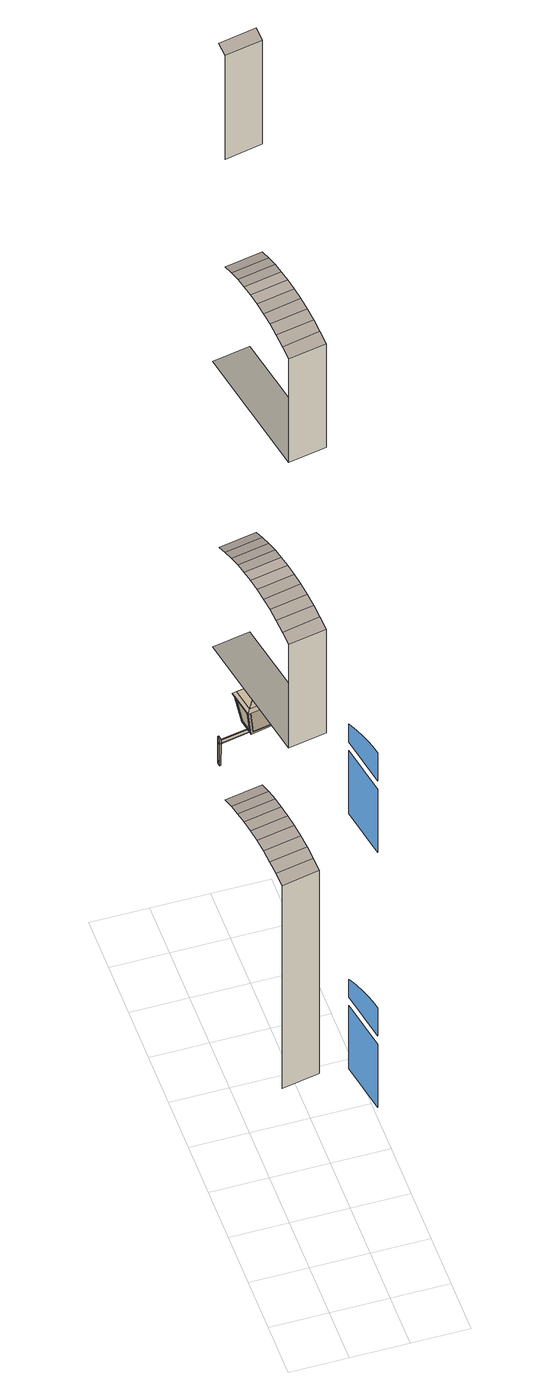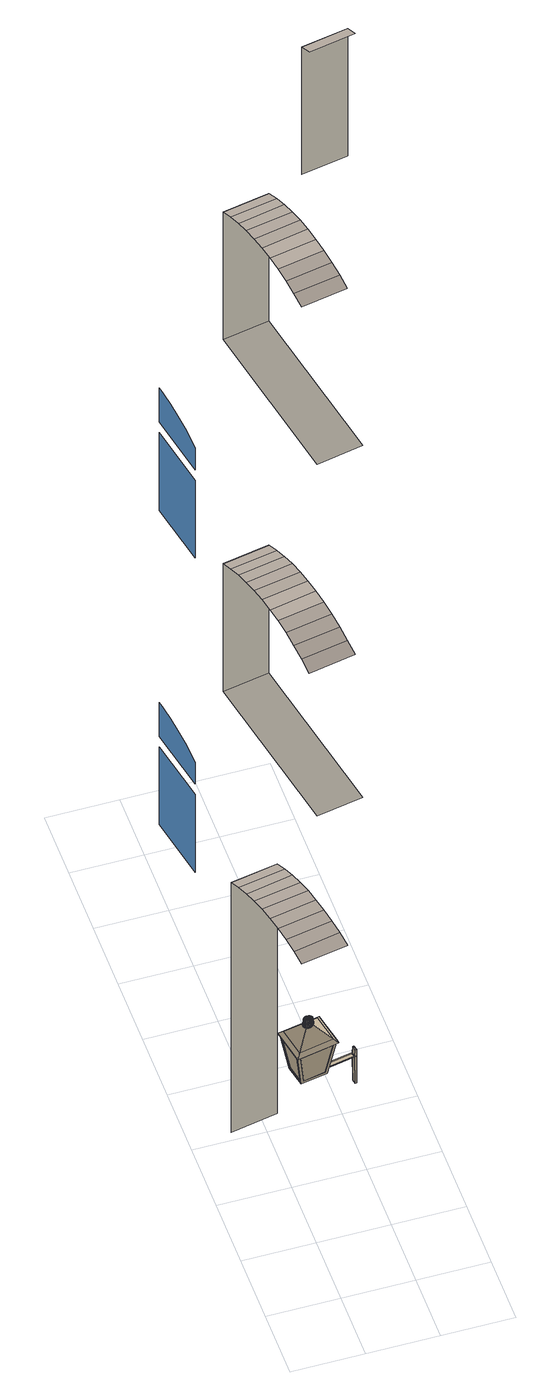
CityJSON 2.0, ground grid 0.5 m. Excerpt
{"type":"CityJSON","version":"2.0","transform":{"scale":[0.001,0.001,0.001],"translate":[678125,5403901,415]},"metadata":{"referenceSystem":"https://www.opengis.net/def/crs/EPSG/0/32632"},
"CityObjects":{
"building1":{"type":"Building","attributes":{"measuredHeight":13.19},"children":["building1-1"],"geometry":[{"type":"MultiSurface","lod":"3","boundaries":[[[0,1,2,3]],[[4,5,6,7]],[[8,9,10,11,12,13,14,15,16]],[[17,18,19,20,21,22,23,24,25]],[[26,27,28,29]],[[30,31,32,33]],[[34,26,29,35]],[[36,30,33,37]],[[38,39,40,41]],[[42,34,35,43]],[[44,36,37,45]],[[46,38,41,47]],[[48,46,47,49]],[[50,42,43,51]],[[52,44,45,53]],[[54,50,51,55]],[[56,52,53,57]],[[58,48,49,59]],[[60,58,59,61]],[[62,54,55,63]],[[64,56,57,65]],[[66,60,61,67]],[[68,62,63,69]],[[70,64,65,71]],[[27,72,73,28]],[[31,74,75,32]],[[76,68,69,77]],[[78,70,71,79]],[[80,66,67,81]],[[82,76,77,83]],[[84,78,79,85]],[[86,80,81,87]],[[88,82,83,89]],[[90,84,85,91]],[[92,86,87,93]],[[94,88,89,95]],[[96,90,91,97]],[[98,92,93,99]],[[100,101,102,103]],[[104,96,97,105]],[[106,100,103,107]]],"semantics":{"surfaces":[{"type":"Window","@cityeditor:layer":"Unclassified.LoD3","frameMaterialClass":"Plastic","paneMaterialClass":"Glass","frameMaterialUncertainty":0.3},{"type":"WallSurface"},{"type":"OuterCeilingSurface"},{"type":"WallSurface","klumMaterialClass":"Plaster","klumMaterialIndex":"I101","materialUncertainty":0.3},{"type":"OuterFloorSurface"}],"values":[0,0,0,0,1,1,2,2,3,2,2,2,2,2,2,2,2,2,2,2,2,2,2,2,4,4,2,2,2,2,2,2,2,2,2,2,2,2,1,2,2]}}]},
"building1-1":{"type":"BuildingInstallation","attributes":{"@cityeditor:layer":"Unclassified.LoD3","paneMaterialClass":"Glass","relationToConstruction":"outside"},"parents":["building1"],"geometry":[{"type":"MultiSurface","lod":"3","boundaries":[[[108,109,110]],[[111,112,113,114]],[[115,116,117,118]],[[119,120,121,122]],[[123,124,125,126]],[[121,127,128,129]],[[110,109,130,131]],[[132,133,134,135]],[[136,137,138,139]],[[140,141,142,143]],[[121,129,144]],[[145,146,147,148]],[[137,149,150,138]],[[148,147,151,152]],[[153,154,155,156]],[[157,158,127]],[[159,160,161,162]],[[163,164,165,166]],[[167,168,169,157]],[[170,126,171,172]],[[173,174,175,176]],[[177,178,179,180]],[[181,182,183,184]],[[176,175,185,186]],[[187,188,189,190]],[[158,191,192]],[[193,194,195,196]],[[197,198,174,173]],[[199,196,200,201]],[[202,203,204]],[[205,206,207,208]],[[209,210,211,212]],[[211,213,214,215]],[[216,217,218,219]],[[220,172,221,222]],[[223,224,216,225]],[[210,225,213,211]],[[112,226,227,113]],[[207,228,229,230]],[[118,117,202]],[[179,231,232,233]],[[180,179,233,234]],[[198,235,236,174]],[[228,144,237,229]],[[172,171,238,221]],[[117,239,240,202]],[[206,122,228,207]],[[127,158,192]],[[108,110,169]],[[241,199,201,242]],[[243,244,181,239]],[[245,246,247,248]],[[225,216,219,213]],[[249,250,251,252]],[[253,153,156,254]],[[255,256,149,137]],[[257,245,248,258]],[[175,259,260,185]],[[182,220,222,183]],[[234,233,261,262]],[[263,187,190,264]],[[265,209,212,266]],[[190,189,267,268]],[[269,270,271,272]],[[251,265,266,273]],[[274,275,276,277]],[[278,279,199,241]],[[126,125,274,171]],[[280,281,198,197]],[[282,283,284,285]],[[286,287,263,275]],[[133,111,114,134]],[[288,289,290,291]],[[292,293,294,295]],[[203,296,297,298]],[[299,300,301,302]],[[303,304,305,306]],[[184,183,307,308]],[[309,310,311,312]],[[313,314,315,316]],[[317,318,319]],[[320,321,322,323]],[[324,325,326,327]],[[317,328,318]],[[329,330,314,313]],[[331,215,332,333]],[[334,335,336,337]],[[338,339,340,341]],[[342,343,344,345]],[[346,347,348,349]],[[350,351,352,353]],[[354,355,177,356,357]],[[358,359,360,304]],[[361,362,363,364]],[[217,365,180,234,218]],[[366,367,368,369]],[[370,371,372,373,374]],[[375,376,377,378]],[[273,266,379,380]],[[374,373,381,382,383]],[[264,190,268,367]],[[357,356,177,180,365,217]],[[229,237,384,385]],[[230,229,385,386]],[[341,340,387,388]],[[389,390,351,350]],[[391,392,393,394]],[[308,307,395,396]],[[367,268,397,368]],[[237,334,337,384]],[[315,398,399,400]],[[208,207,230,401]],[[402,403,404,405]],[[406,407,408]],[[233,232,409,410]],[[156,155,411,412]],[[413,269,272]],[[304,360,414,305]],[[369,368,415,416]],[[417,131,418,419]],[[335,420,421,336]],[[422,423,355,354,424]],[[425,426,321,320]],[[427,428,429,430]],[[276,264,367,366]],[[383,382,381,426,425]],[[192,191,417,431]],[[394,393,432,433]],[[219,218,434,435]],[[221,238,436,437]],[[409,186,438,439]],[[131,130,440,418]],[[395,441,442,443]],[[202,240,296,203]],[[435,434,309,444]],[[240,184,308,296]],[[266,212,331,379]],[[392,273,380,393]],[[445,366,369,446]],[[447,448,449,450]],[[183,222,451,307]],[[452,291,453,454]],[[373,455,456,381]],[[242,201,402,457]],[[436,445,446,458]],[[189,208,401,267]],[[129,128,335,334]],[[277,276,366,445]],[[200,391,394,403]],[[459,458,460,461]],[[462,139,447,463]],[[401,230,386,464]],[[139,138,448,447]],[[465,466,467,468]],[[441,459,461,442]],[[162,161,469,470]],[[284,471,472,473]],[[474,475,476,477]],[[437,436,458,459]],[[186,185,478,438]],[[479,480,481,482]],[[174,236,259,175]],[[201,200,403,402]],[[185,260,483,478]],[[403,394,433,404]],[[267,401,464,484]],[[298,297,485,486]],[[487,374,383,488]],[[214,435,444,489]],[[393,380,490,432]],[[307,451,441,395]],[[192,431,420]],[[491,298,486,492]],[[144,129,334,237]],[[379,331,333,493]],[[260,491,492,483]],[[494,495,496,497]],[[498,499,500,501]],[[290,487,488,502]],[[446,369,416,503]],[[410,409,439,504]],[[505,452,454,506]],[[368,397,507,415]],[[268,267,484,397]],[[497,496,508,509]],[[510,511,512,513]],[[233,410,261]],[[152,151,498,514]],[[515,505,506,516]],[[517,474,477]],[[511,482,518,512]],[[150,519,520,521]],[[285,284,473,522]],[[458,446,503,460]],[[523,162,470,411]],[[455,517,477,456]],[[516,506,524,525]],[[506,454,526,524]],[[471,494,497,472]],[[527,528,529,530]],[[297,396,531,485]],[[480,532,533,481]],[[534,535,511,510]],[[380,379,493,490]],[[261,410,504]],[[456,477,536,537]],[[155,523,411]],[[475,413,272,476]],[[161,538,469]],[[539,540,541,542]],[[543,544,545,546]],[[547,548,549,550]],[[420,431,421]],[[457,402,405,551]],[[482,481,552,518]],[[291,290,502,453]],[[518,552,553,554]],[[262,261,504,310]],[[495,515,516,496]],[[412,411,555,556]],[[488,383,425,557]],[[470,469,558]],[[431,417,419,421]],[[454,453,559,526]],[[254,156,412,560]],[[508,525,527,561]],[[556,555,562,545]],[[563,564,565,566]],[[567,152,514]],[[568,569,570,571]],[[572,513,573,574]],[[557,425,320,575]],[[448,521,539,449]],[[520,576,572,540]],[[577,578,579,580]],[[381,456,537,426]],[[538,581,582]],[[533,543,546,583]],[[581,584,582]],[[519,585,576,520]],[[272,271,586,587]],[[588,462,463,499]],[[215,214,489,332]],[[496,516,525,508]],[[589,568,571]],[[481,533,583,552]],[[463,447,450,590]],[[514,564,563]],[[561,527,530,591]],[[514,498,501,564]],[[544,556,545]],[[500,590,592,593]],[[537,568,589]],[[594,595,596,597]],[[598,577,580]],[[476,272,587,599]],[[449,539,542,600]],[[585,534,510,576]],[[502,488,557,601]],[[548,561,591,549]],[[578,602,579]],[[499,463,590,500]],[[560,412,556,544]],[[528,603,604,529]],[[411,558,555]],[[605,606,607,608]],[[521,520,540,539]],[[509,508,561,548]],[[587,586,609,610]],[[595,611,612,596]],[[613,614,615]],[[616,600,617,618]],[[512,518,554,619]],[[620,621,622,623]],[[450,449,600,616]],[[138,150,521,448]],[[538,582,469]],[[270,567,514,271]],[[624,560,544,543]],[[535,479,482,511]],[[625,626,627,628]],[[629,630,631,632]],[[575,320,323,633]],[[590,450,616,592]],[[611,618,634,612]],[[601,557,575,626]],[[555,558,598,562]],[[532,624,543,533]],[[411,470,558]],[[271,514,563,586]],[[473,472,635,630]],[[469,582,578]],[[573,619,636,637]],[[638,639,640,641]],[[609,566,642,643]],[[644,645,646,647]],[[477,476,599,536]],[[586,563,566,609]],[[453,502,601,559]],[[599,587,610,648]],[[639,649,650,640]],[[576,510,513,572]],[[472,497,509,635]],[[540,572,574,541]],[[606,620,623,607]],[[591,530,651,652]],[[396,395,443,531]],[[501,500,593,653]],[[654,655,656,657]],[[658,659,660,661]],[[416,415,662,663]],[[664,665,666,667]],[[668,669,670]],[[671,672,673,674]],[[675,676,677,678]],[[439,438,679,680]],[[678,677,681,682]],[[443,442,683,684]],[[685,686,687,688]],[[661,660,689,690]],[[691,692,250,249]],[[693,694,695,696]],[[503,416,663,697]],[[698,699,700,146]],[[701,690,702,703]],[[704,159,162,523]],[[665,705,706,666]],[[707,708,709,710]],[[699,711,712,700]],[[713,288,291,452]],[[679,714,715,716]],[[287,143,187,263]],[[717,670,160]],[[718,719,720,721]],[[684,683,722,711]],[[256,710,723,149]],[[724,725,132,726]],[[709,726,727,728]],[[531,443,684,729]],[[729,684,711,699]],[[676,730,677]],[[438,478,714,679]],[[731,693,696,732]],[[662,733,725,724]],[[734,312,735,736]],[[737,661,690,701]],[[738,734,736,739]],[[486,485,740,705]],[[741,718,721,742]],[[478,483,664,714]],[[666,706,145]],[[740,729,699,698]],[[743,731,732,744]],[[694,675,678,695]],[[460,503,697,686]],[[745,658,661,737]],[[746,747,719,718]],[[748,749,741,750]],[[714,664,667,715]],[[751,752,226,112]],[[686,697,707,687]],[[749,746,718,741]],[[667,666,145,753]],[[683,685,688,722]],[[733,744,754,725]],[[708,724,726,709]],[[461,460,686,685]],[[663,662,724,708]],[[747,738,739,719]],[[706,698,146,145]],[[695,678,682,752]],[[415,507,733,662]],[[680,679,716,755]],[[732,696,751,756]],[[756,751,112,111]],[[722,688,255,757]],[[725,754,133,132]],[[758,680,755,759]],[[311,758,760,761]],[[483,492,665,664]],[[697,663,708,707]],[[135,134,479,535]],[[705,740,698,706]],[[672,745,737,673]],[[418,440,669]],[[762,763,370,764]],[[761,760,257,765]],[[696,695,752,751]],[[507,743,744,733]],[[485,531,729,740]],[[754,756,111,133]],[[766,668,717]],[[711,722,757,712]],[[660,750,767,689]],[[768,762,764,289]],[[719,739,768,720]],[[739,736,762,768]],[[742,721,713,769]],[[760,759,245,257]],[[372,258,455,373]],[[440,584,669]],[[418,669,668]],[[442,461,685,683]],[[755,716,770,246]],[[766,717,730]],[[673,737,701,771]],[[716,715,772,770]],[[744,732,756,754]],[[773,771,283,282]],[[759,755,246,245]],[[659,748,750,660]],[[492,486,705,665]],[[681,774,159,704]],[[690,689,775,702]],[[721,720,288,713]],[[726,132,135,727]],[[244,776,182,181]],[[765,257,258,372]],[[689,767,777,775]],[[146,700,778,147]],[[770,772,779,780]],[[157,169,191,158]],[[720,768,289,288]],[[710,709,728,723]],[[767,742,769,777]],[[778,781,462,588]],[[715,667,753,772]],[[681,704,154]],[[677,730,774,681]],[[758,759,760]],[[774,717,160,159]],[[712,757,136,781]],[[775,777,515,495]],[[674,673,771,773]],[[723,728,585,519]],[[682,153,253]],[[782,783,784,785,786]],[[787,788,782,789],[790,791,792,793]],[[794,788,787,795]],[[421,419,766,730]],[[421,730,676]],[[405,404,745,672]],[[432,490,748,659]],[[332,489,738,747]],[[419,418,668]],[[337,336,676,675]],[[419,668,766]],[[796,797,798,799]],[[333,332,747,746]],[[551,405,672,671]],[[490,493,749,748]],[[493,333,746,749]],[[793,792,800,801]],[[351,802,803,352]],[[804,805,806,807]],[[805,808,809,806]],[[810,811,812,813]],[[433,432,659,658]],[[814,815,816,817]],[[489,444,734,738]],[[384,337,675]],[[336,421,676]],[[818,819,820,821]],[[820,813,812,821]],[[822,823,824,825]],[[339,826,361,340]],[[791,790,827,828]],[[828,827,801,800]],[[829,830,831,832]],[[807,806,809,833]],[[811,818,821,812]],[[834,835,293,292]],[[504,439,680,758]],[[808,836,833,809]],[[836,804,807,833]],[[837,838,839,840]],[[444,309,312,734]],[[404,433,658,745]],[[830,837,840,831]],[[841,842,843,844]],[[819,810,813,820]],[[845,358,304,303]],[[347,841,844,348]],[[824,846,847,848]],[[832,831,840,839]],[[849,850,427,343]],[[847,851,852,853]],[[854,855,376,375]],[[846,856,851,847]],[[792,791,828,800]],[[857,858,299,859]],[[310,504,758,311]],[[860,313,316,300]],[[855,861,342,862]],[[863,406,864]],[[790,793,801,827]],[[838,829,832,839]],[[855,862,376]],[[865,866,867,868]],[[869,870,871,872]],[[873,874,875,876]],[[763,877,765,372,371,370]],[[867,878,879,880]],[[870,881,329,871]],[[325,882,883,326]],[[879,324,327]],[[884,885,359,358]],[[886,857,859,887]],[[888,889,423,422,424]],[[880,879,327,428]],[[890,891,863]],[[314,892,398,315]],[[414,893,378,894,895,896]],[[897,389,350,362]],[[882,898,465,883]],[[656,899,900,390]],[[900,845,303,802]],[[901,902,835]],[[883,465,468,903]],[[850,880,428,427]],[[887,859,904,905]],[[906,907,863,902]],[[851,908,909,852]],[[908,834,292,909]],[[826,897,362,361]],[[885,910,911,854,359]],[[863,891,406]],[[330,825,892,314]],[[349,348,882,325]],[[312,311,761,912,735]],[[316,315,400,913]],[[914,915,861,855]],[[428,327,916,429]],[[917,918,919,878]],[[852,909,920,921]],[[848,847,853,922]],[[398,922,923,399]],[[871,329,313,860]],[[323,322,644,924,925]],[[300,316,913,301]],[[926,927,928,929]],[[896,895,894,889,888]],[[650,930,826,339]],[[376,862,931,377]],[[909,292,295,920]],[[293,319,932]],[[858,860,300,299]],[[317,406,408,328]],[[933,864,317,319]],[[293,932,294]],[[907,890,863]],[[326,883,903,934]],[[859,299,302,904]],[[327,326,934,916]],[[864,406,317]],[[434,262,310,309]],[[927,338,341,928]],[[340,361,364,387]],[[343,427,430,344]],[[922,853,935,923]],[[835,933,319,293]],[[362,350,353,363]],[[735,912,761,765,877,763]],[[466,887,905,467]],[[862,342,345,931]],[[892,848,922,398]],[[390,900,802,351]],[[218,234,262,434]],[[522,629,632,936,937,938,939,926,929,940,941,942,943,944,278,241,242,457,551,671,674,773,282,285]],[[853,852,921,935]],[[802,303,306,803]],[[610,609,643,945]],[[621,615,946,622]],[[570,947,948]],[[549,591,652,949]],[[566,565,950,642]],[[580,951,952]],[[321,589,571,322]],[[583,546,953,954]],[[526,559,625,603]],[[151,588,499,498]],[[426,537,589,321]],[[545,614,613]],[[649,955,930,650]],[[513,512,619,573]],[[956,957,958,959]],[[522,473,630,629]],[[653,593,595,594]],[[960,961,639,638]],[[525,524,528,527]],[[553,954,620,606]],[[582,584,602]],[[580,579,962,951]],[[542,541,957,956]],[[950,594,597,963]],[[559,601,626,625]],[[546,545,613,953]],[[552,583,954,553]],[[953,613,615,621]],[[558,577,598]],[[632,631,964,936]],[[626,575,633,627]],[[631,547,550,964]],[[635,509,548,547]],[[524,526,603,528]],[[536,599,648,569]],[[648,610,945,965]],[[965,945,966,967]],[[968,637,969,970]],[[614,971,952,615]],[[529,604,972,973]],[[565,653,594,950]],[[574,573,637,968]],[[593,592,611,595]],[[579,974,962]],[[949,652,955,649]],[[562,598,580,971]],[[603,625,628,604]],[[619,554,605,636]],[[945,643,975,976]],[[823,977,846,824]],[[962,974,978]],[[554,553,606,605]],[[634,979,873,842]],[[541,574,968,957]],[[918,346,349,919]],[[623,622,980,977]],[[657,656,390,389]],[[981,654,657,982]],[[964,550,961,960]],[[983,978,907,906]],[[545,562,971,614]],[[957,968,970,958]],[[645,948,984,646]],[[550,549,949,961]],[[875,872,858,857]],[[984,985,986,915]],[[571,570,948,645]],[[642,950,963]],[[569,648,965,570]],[[570,965,967,947]],[[961,949,649,639]],[[636,605,608,987]],[[582,602,578]],[[988,925,989,990]],[[643,642,963,975]],[[537,536,569,568]],[[607,623,977,823]],[[617,956,959,979]],[[564,501,653,565]],[[627,633,988,991]],[[322,571,645,644]],[[937,960,638,938]],[[630,635,547,631]],[[602,992,974]],[[945,976,966]],[[579,602,974]],[[558,469,578,577]],[[633,323,925,988]],[[655,993,899,656]],[[615,952,994,995]],[[954,953,621,620]],[[618,617,979,634]],[[628,627,991,996]],[[971,580,952]],[[592,616,618,611]],[[596,612,841,347]],[[966,976,865]],[[967,966,865,985]],[[938,638,641,939]],[[948,947,984]],[[995,994,997,998]],[[990,989,885,884]],[[972,996,993,655]],[[999,990,884,1000]],[[360,1001,375,378,893,414]],[[989,1002,647,911,910,885]],[[612,634,842,841]],[[604,628,996,972]],[[615,995,946]],[[946,995,998,1003]],[[843,876,886,1004]],[[939,641,927,926]],[[600,542,956,617]],[[973,972,655,654]],[[842,873,876,843]],[[1004,886,887,466]],[[978,974,890,907]],[[936,964,960,937]],[[991,988,990,999]],[[998,997,901,1005]],[[1006,1005,834,908]],[[958,970,870,869]],[[637,636,987,969]],[[982,657,389,897]],[[955,981,982,930]],[[987,608,822,1007]],[[856,1006,908,851]],[[1000,884,358,845]],[[622,946,1003,980]],[[898,1004,466,465]],[[348,844,898,882]],[[994,983,906,997]],[[976,975,866,865]],[[874,869,872,875]],[[652,651,981,955]],[[911,914,855,854]],[[902,933,835]],[[872,871,860,858]],[[952,951,983,994]],[[1007,822,825,330]],[[969,987,1007,881]],[[925,924,644,647,1002,989]],[[928,341,388,1008]],[[975,963,917,866]],[[996,991,999,993]],[[651,973,654,981]],[[915,986,849,861]],[[608,607,823,822]],[[597,596,347,346]],[[963,597,346,918]],[[963,918,917]],[[993,999,1000,899]],[[641,640,338,927]],[[970,969,881,870]],[[959,958,869,874]],[[974,992,891,890]],[[825,824,848,892]],[[844,843,1004,898]],[[980,1003,1006,856]],[[530,529,973,651]],[[979,959,874,873]],[[947,967,985,984]],[[876,875,857,886]],[[977,980,856,846]],[[359,854,375,1001,360]],[[647,646,914,911]],[[797,888,424,798]],[[1009,1010,1011,1012]],[[1013,1014,1012,1015]],[[1016,1017,1018,1019]],[[902,863,864,933]],[[930,982,897,826]],[[929,928,1008,940]],[[1020,1021,1022,1023]],[[815,1024,1025,816]],[[1017,1026,1027,1018]],[[1028,318,1029,1030]],[[1031,1032,1033]],[[484,464,731,743]],[[318,328,1029]],[[1034,1035,1036,1037]],[[1024,1038,1039,1025]],[[1040,1020,1023,1041]],[[868,867,880,850]],[[1025,1039,124,123]],[[919,349,325,324]],[[889,1042,1043,423]],[[640,650,339,338]],[[1042,1031,1033,1043]],[[942,1044,1045,943]],[[1038,1046,1047,1039]],[[861,849,343,342]],[[816,1025,123,1048]],[[386,385,694,693]],[[1005,901,835,834]],[[878,919,324,879]],[[1044,1049,1050,1045]],[[646,984,915,914]],[[951,962,978,983]],[[866,917,878,867]],[[997,906,902]],[[1051,1052,1053,1054]],[[985,865,868,986]],[[986,868,850,849]],[[408,407,109,108]],[[891,407,406]],[[899,1000,845,900]],[[881,1007,330,329]],[[328,408,108,1029]],[[1003,998,1005,1006]],[[997,902,901]],[[1039,1047,1055,124]],[[1010,1056,1057,1011]],[[1032,1013,1015,1033]],[[464,386,693,731]],[[1052,1058,1059,1053]],[[1035,1060,1061,1036]],[[1062,1051,1054,1063]],[[1058,817,1064,1059]],[[1065,1040,1041,1066]],[[1067,1068,1069,1070]],[[364,363,1071,1072]],[[1073,1074,1075,1076]],[[783,1077,1078,1079,1080,784]],[[798,424,354,1081]],[[1053,1059,776,244]],[[1063,1054,243,116]],[[1082,1083,1075,1074]],[[794,783,782,788],[830,829,838,837]],[[1084,1083,1082,1085]],[[1054,1053,244,243]],[[1085,1082,1080,1079]],[[1029,108,168]],[[1050,1086,1087,1088]],[[1080,1082,1074,785,784]],[[1047,1089,1090,1055]],[[787,789,1077,795],[810,819,818,811]],[[1061,1030,167]],[[1073,1076,1084,1085]],[[1077,783,794,795],[805,804,836,808]],[[1091,799,1092,164]],[[1045,1050,1088,1093]],[[440,130,109,407,891,992,602,584]],[[1030,1029,168,167]],[[1084,1076,1075,1083]],[[1041,1023,1094,692]],[[1095,1096,1097,141]],[[1057,1063,116,115]],[[1018,1027,1098,1099]],[[1033,1015,280,1100]],[[1011,1057,115,1101]],[[1008,388,1102,1103]],[[1022,1091,164,163]],[[430,429,1104,1105]],[[319,318,1028]],[[1015,1012,281,280]],[[1043,1106,1107]],[[1019,1018,1099,1108]],[[1036,1061,167,1109]],[[1023,1022,163,1094]],[[1064,1048,170,1110]],[[378,377,1111,894]],[[1027,1037,1112,1098]],[[1059,1064,1110,776]],[[940,1008,1103,941]],[[1089,1113,140,1090]],[[1113,1095,141,140]],[[1043,1033,1100,1106]],[[1096,1019,1108,1097]],[[1114,1115,1058,1052]],[[387,364,1072,1116]],[[935,921,1017,1016]],[[1037,1036,1109,1112]],[[1105,1104,1010,1009]],[[423,1043,1107,355]],[[934,903,1114,1117]],[[1118,1119,1013,1032]],[[1120,1121,797,796]],[[352,803,1122,1123]],[[904,302,1038,1024]],[[1121,896,888,797]],[[388,387,1116,1102]],[[1111,1124,1042]],[[305,414,896,1121]],[[1103,1102,1049,1044]],[[921,920,1026,1017]],[[1066,1041,692,691]],[[467,905,815,814]],[[1071,1125,1020,1040]],[[931,345,1118,1124]],[[399,923,1126,1127]],[[920,295,1034,1026]],[[301,913,1128,1046]],[[1117,1114,1052,1051]],[[1104,1129,1056,1010]],[[302,301,1046,1038]],[[923,935,1016,1126]],[[1105,1009,1014]],[[306,305,1121,1120]],[[1086,1066,691,1087]],[[1060,1028,1030,1061]],[[1118,1032,1031]],[[1129,1062,1056]],[[1115,814,817,1058]],[[1119,1105,1014,1013]],[[903,468,1115,1114]],[[363,353,1125,1071]],[[400,399,1127,1130]],[[295,294,1035,1034]],[[429,916,1129,1104]],[[1102,1116,1131,1049]],[[353,352,1123,1125]],[[345,344,1119,1118]],[[1026,1034,1037,1027]],[[1123,1122,1132,1021]],[[1072,1071,1040,1065]],[[294,932,1060,1035]],[[1128,1130,1113,1089]],[[385,384,675,694]],[[1132,796,799,1091]],[[932,319,1028,1060]],[[1056,1062,1063,1057]],[[377,931,1124,1111]],[[1046,1128,1089,1047]],[[817,816,1048,1064]],[[1049,1131,1086,1050]],[[1116,1072,1065,1131]],[[1021,1132,1091,1022]],[[1129,1117,1051,1062]],[[468,467,814,1115]],[[1130,1127,1095,1113]],[[397,484,743,507]],[[1125,1123,1021,1020]],[[1124,1118,1031,1042]],[[1122,1120,796,1132]],[[916,934,1117,1129]],[[344,430,1105,1119]],[[913,400,1130,1128]],[[894,1111,1042,889]],[[941,1103,1044,942]],[[1131,1065,1066,1086]],[[905,904,1024,815]],[[1127,1126,1096,1095]],[[1014,1009,1012]],[[1126,1016,1019,1096]],[[803,306,1120,1122]],[[1133,1134,1135,1136]],[[1137,1073,1085,1079,1078]],[[1138,1133,1136,1139]],[[1140,1141,1142,1143]],[[1144,1145,1141,1140]],[[789,782,786,1146]],[[1147,1148,1134,1135]],[[1149,1143,1142,1150]],[[1077,789,1146,1137,1078]],[[1148,1138,1139,1147]],[[1073,1137,1146,786,785,1074]],[[1150,1145,1141,1142]],[[1134,1148,1138,1133]],[[1144,1149,1150,1145]],[[1144,1140,1143,1149]],[[1147,1139,1136,1135]],[[171,274,277,238]],[[224,357,217,216]],[[164,1092,223,165]],[[1090,140,143,287]],[[120,1151,127,121]],[[227,254,560,624]],[[1101,115,118,235]],[[122,121,144,228]],[[195,252,392,391]],[[1106,1100,1152,178]],[[1112,1109,1151,120]],[[281,1101,235,198]],[[235,118,202,236]],[[250,1153,265,251]],[[232,176,186,409]],[[1110,170,172,220]],[[1099,1098,120,119]],[[1151,157,127]],[[275,263,264,276]],[[279,193,196,199]],[[127,192,128]],[[110,417,191]],[[1107,1106,178]],[[776,1110,220,182]],[[451,437,459,441]],[[1097,1108,1154,1155]],[[1153,166,209,265]],[[165,223,225,210]],[[110,131,417]],[[239,181,184,240]],[[252,251,273,392]],[[188,205,208,189]],[[259,204,491,260]],[[178,1152,231,179]],[[196,195,391,200]],[[166,165,210,209]],[[296,308,396,297]],[[212,211,215,331]],[[231,173,176,232]],[[236,202,204,259]],[[204,203,298,491]],[[238,277,445,436]],[[355,1107,178,177]],[[128,192,420,335]],[[1109,167,157,1151]],[[134,114,480,479]],[[143,142,188,187]],[[1155,1154,206,205]],[[124,1055,286,125]],[[1154,119,122,206]],[[1152,197,173,231]],[[779,269,413]],[[1087,691,249,194]],[[736,735,763,762]],[[757,255,137,136]],[[222,221,437,451]],[[752,682,253,226]],[[670,669,581,538]],[[682,681,154,153]],[[1055,1090,287,286]],[[753,145,148,1156]],[[688,687,256,255]],[[1081,354,357,224]],[[149,723,519,150]],[[668,670,717]],[[777,769,505,515]],[[154,704,523,155]],[[141,1097,1155,142]],[[1094,163,166,1153]],[[780,779,413,475]],[[669,584,581]],[[1108,1099,119,1154]],[[727,135,535,534]],[[730,717,774]],[[687,707,710,256]],[[750,741,742,767]],[[248,247,517,455]],[[169,110,191]],[[772,753,1156,779]],[[771,701,703,283]],[[1093,1088,193,279]],[[226,253,254,227]],[[1092,1081,224,223]],[[728,727,534,585]],[[779,1156,270,269]],[[114,113,532,480]],[[213,219,435,214]],[[116,243,239,117]],[[147,778,588,151]],[[781,136,139,462]],[[799,798,1081,1092]],[[194,249,252,195]],[[283,703,471,284]],[[702,775,495,494]],[[769,713,452,505]],[[1156,148,567,270]],[[113,227,624,532]],[[703,702,494,471]],[[1100,280,197,1152]],[[764,370,374,487]],[[247,474,517]],[[168,108,169]],[[1048,123,126,170]],[[160,670,538,161]],[[289,764,487,290]],[[692,1094,1153,250]],[[142,1155,205,188]],[[944,1093,279,278]],[[700,712,781,778]],[[125,286,275,274]],[[1012,1011,1101,281]],[[258,248,455]],[[247,780,475,474]],[[943,1045,1093,944]],[[148,152,567]],[[246,770,780,247]],[[1098,1112,120]],[[1088,1087,194,193]],[[1157,1158,1159,1160,1161]],[[1162,1163,1164,1165,1166,1167,1168,1169]],[[1169,1161,1160,1162]],[[1170,1171,1172,1173,1174]],[[1141,1175,1176,1177,1138,1148,1145]],[[1171,1178,1179,1172]],[[1180,1181,1182,1183]],[[1184,1185,1186]],[[1186,1185,1187]],[[1188,1189,1190,1191]],[[1192,1193,1194,1195,1196,1197,1198]],[[1199,1200,1201,1202]],[[1203,1199,1202,1204]],[[1205,1206,1207,1208,1209]],[[1184,1208,1207,1185]],[[1210,1211,1206,1205]],[[1181,1186,1187,1182]],[[1192,1188,1191,1194,1193]],[[1212,1180,1213]],[[1183,1213,1180]],[[1214,1203,1204,1215]],[[1150,1134,1216,1142]],[[1217,1168,1167,1134,1133]],[[1218,1219,1220,1221]],[[1200,1212,1213,1201]],[[1165,1164,1211,1210]],[[1219,1196,1195,1220]],[[1189,1214,1215,1190]],[[1134,1167,1166,1216]],[[1222,1177,1176,1218,1221,1223,1224]],[[1225,1222,1224,1179,1178]],[[1226,1174,1173,1227]],[[1158,1226,1227,1159]],[[1216,1228,1229,1230,1231,1232,1233,1234,1235,1236,1175,1141,1142]],[[1182,1187,1185,1207,1206,1211,1164,1163,1162,1160,1159,1227,1173,1172,1179,1224,1223,1221,1220,1195,1194,1191,1190,1215,1204,1202,1201,1213,1183],[1237,1238,1239,1240,1241,1242,1243,1244,1245,1246,1247,1248,1249,1250,1251,1252,1253,1254,1255,1256,1257,1258,1259,1260]],[[1176,1261,1219,1218]],[[1210,1261,1165]],[[1261,1210,1205,1209]],[[1261,1262,1263,1264]],[[1261,1265,1262]],[[1184,1261,1209,1208]],[[1180,1261,1184,1186,1181]],[[1261,1180,1212,1200]],[[1261,1199,1203,1214]],[[1199,1261,1200]],[[1189,1261,1214]],[[1261,1189,1188]],[[1261,1196,1219]],[[1261,1197,1196]],[[1261,1198,1197]],[[1266,1261,1264]],[[1261,1166,1165]],[[1166,1261,1266]],[[1192,1261,1188]],[[1261,1192,1198]],[[1261,1233,1232]],[[1261,1234,1233]],[[1261,1235,1234]],[[1261,1236,1235]],[[1261,1176,1175,1236]],[[1261,1267,1265]],[[1261,1268,1269,1267]],[[1231,1261,1232]],[[1230,1261,1231]],[[1229,1261,1230]],[[1261,1229,1228]],[[1261,1270,1268]]]}]}
},
"vertices":[
[591,1321,5514],[680,861,5514],[680,861,4789],[591,1321,4789],[591,1321,2580],[680,861,2580],[680,861,1855],[591,1321,1855],[670,912,5929],[680,861,5931],[680,861,5612],[591,1321,5612],[591,1321,5817],[598,1283,5835],[616,1191,5870],[634,1099,5898],[652,1006,5917],[670,912,2995],[680,861,2997],[680,861,2678],[591,1321,2678],[591,1321,2883],[598,1283,2901],[616,1191,2936],[634,1099,2963],[652,1006,2983],[733,2325,9105],[733,2325,7913],[409,2263,7913],[409,2263,9105],[733,2325,5822],[733,2325,4630],[409,2263,4630],[409,2263,5822],[714,2423,9151],[390,2360,9151],[714,2423,5868],[390,2360,5868],[713,2428,2947],[713,2428,615],[389,2365,615],[389,2365,2947],[695,2522,9189],[371,2459,9189],[695,2522,5906],[371,2459,5906],[694,2525,2993],[370,2463,2993],[675,2624,3031],[351,2562,3031],[676,2622,9219],[352,2559,9219],[676,2622,5936],[352,2559,5936],[656,2723,9240],[332,2660,9240],[656,2723,5957],[332,2660,5957],[656,2724,3060],[332,2661,3060],[636,2825,3082],[312,2762,3082],[637,2824,9253],[313,2761,9253],[637,2824,5970],[313,2761,5970],[617,2926,3094],[293,2864,3094],[617,2926,9257],[293,2863,9257],[617,2926,5974],[293,2863,5974],[501,3526,7913],[177,3463,7913],[501,3526,4630],[177,3463,4630],[597,3027,9253],[273,2964,9253],[597,3027,5970],[273,2964,5970],[597,3028,3099],[273,2965,3099],[578,3128,9240],[254,3066,9240],[578,3128,5957],[254,3066,5957],[578,3129,3094],[254,3067,3094],[558,3229,9219],[234,3167,9219],[558,3229,5936],[234,3167,5936],[558,3231,3082],[234,3168,3082],[539,3329,9189],[215,3267,9189],[539,3329,5906],[215,3267,5906],[539,3331,3060],[215,3269,3060],[539,3331,11620],[539,3331,10428],[215,3268,10428],[215,3268,11620],[520,3428,5868],[196,3365,5868],[520,3429,11666],[196,3366,11666],
[742,4088,3416],[743,4088,3416],[743,4089,3416],[763,4091,3407],[760,4090,3406],[760,4087,3406],[763,4087,3407],[728,4103,3382],[727,4103,3382],[733,4106,3382],[734,4106,3382],[739,4092,3413],[740,4091,3414],[741,4092,3414],[741,4093,3413],[718,4101,3396],[718,4101,3399],[724,4106,3399],[724,4107,3396],[742,4091,3415],[743,4092,3415],[743,4092,3414],[744,4088,3416],[744,4089,3416],[769,4092,3405],[766,4092,3406],[766,4087,3406],[769,4087,3405],[776,4086,3390],[777,4086,3393],[775,4080,3393],[774,4080,3390],[724,4098,3405],[726,4097,3406],[730,4101,3406],[728,4102,3405],[743,4093,3414],[770,4092,3382],[771,4092,3383],[771,4087,3383],[770,4087,3382],[776,4086,3396],[774,4080,3396],[769,4081,3383],[769,4081,3382],[750,4088,3414],[750,4088,3415],[750,4087,3415],[750,4087,3414],[741,4090,3415],[742,4090,3415],[748,4088,3415],[748,4088,3416],[748,4087,3416],[748,4087,3415],[721,4109,3360],[721,4109,3363],[729,4113,3363],[729,4114,3360],[740,4089,3415],[741,4089,3416],[742,4089,3416],[723,4107,3393],[731,4111,3396],[731,4111,3393],[740,4107,3379],[740,4107,3380],[747,4108,3380],[747,4108,3379],[733,4106,3376],[734,4106,3377],[740,4108,3377],[740,4108,3376],[732,4108,3385],[731,4110,3387],[739,4112,3387],[740,4111,3385],[753,4107,3380],[753,4107,3379],[734,4106,3405],[735,4103,3406],[741,4105,3406],[740,4107,3405],[743,4090,3416],[743,4091,3415],[731,4111,3341],[730,4112,3344],[739,4115,3344],[739,4113,3341],[734,4105,3379],[734,4105,3380],[739,4111,3338],[748,4114,3341],[747,4112,3338],[740,4108,3382],[747,4109,3382],[747,4108,3382],[736,4101,3407],[737,4099,3406],[741,4100,3406],[741,4103,3407],[738,4117,3360],[738,4116,3363],[748,4117,3363],[748,4118,3360],[748,4116,3367],[757,4115,3367],[757,4116,3363],[739,4113,3370],[739,4111,3373],[747,4112,3373],[747,4114,3370],[731,4110,3390],[739,4113,3393],[739,4113,3390],[730,4112,3367],[731,4111,3370],[739,4115,3367],[752,4089,3413],[752,4087,3413],[743,4094,3413],[745,4094,3413],[746,4101,3406],[740,4107,3378],[747,4108,3378],[747,4108,3377],[747,4109,3376],[734,4106,3381],[740,4108,3381],[745,4093,3414],[739,4113,3396],[733,4107,3383],[740,4109,3383],[740,4109,3336],[747,4109,3336],[727,4103,3383],[726,4105,3385],[769,4092,3377],[769,4092,3378],[769,4087,3378],[769,4087,3377],[729,4113,3348],[729,4114,3352],[738,4117,3352],[738,4116,3348],[751,4089,3414],[751,4087,3414],[776,4093,3393],[776,4093,3396],[770,4092,3377],[770,4087,3377],[747,4108,3381],[753,4107,3381],[753,4108,3377],[754,4108,3376],[733,4107,3404],[740,4109,3404],[738,4117,3356],[748,4118,3356],[746,4106,3406],[747,4108,3405],[768,4081,3380],[768,4081,3381],[765,4076,3381],[764,4076,3380],[748,4118,3352],[731,4110,3399],[732,4109,3402],[739,4111,3402],[739,4112,3399],[733,4107,3336],[732,4109,3338],[728,4102,3379],[728,4102,3380],[771,4087,3336],[774,4087,3338],[772,4080,3338],[769,4081,3336],[725,4105,3402],[726,4104,3404],[780,4086,3363],[779,4086,3367],[776,4079,3367],[778,4079,3363],[738,4085,3414],[739,4085,3415],[738,4086,3415],[738,4086,3414],[747,4109,3383],[754,4108,3383],[754,4108,3382],[715,4075,3399],[717,4075,3402],[714,4081,3402],[713,4081,3399],[712,4074,3367],[714,4074,3370],[712,4081,3370],[710,4081,3367],[747,4113,3387],[747,4111,3385],[762,4108,3373],[760,4106,3376],[765,4102,3376],[767,4104,3373],[722,4071,3404],[724,4073,3405],[721,4077,3405],[718,4076,3404],[741,4086,3416],[740,4087,3416],[740,4086,3415],[756,4066,3373],[755,4068,3376],[748,4066,3376],[749,4063,3373],[723,4072,3382],[723,4072,3383],[719,4077,3383],[720,4077,3382],[741,4087,3416],[728,4068,3404],[729,4069,3405],[757,4116,3360],[765,4113,3363],[766,4113,3360],[745,4092,3414],[745,4092,3415],[746,4092,3415],[746,4092,3414],[719,4069,3341],[717,4068,3344],[712,4074,3344],[714,4074,3341],[721,4077,3378],[721,4077,3379],[719,4082,3379],[719,4082,3378],[734,4066,3383],[733,4064,3385],[727,4067,3385],[728,4068,3383],[710,4073,3356],[710,4073,3360],[707,4080,3360],[707,4080,3356],[725,4105,3373],[727,4103,3376],[733,4107,3376],[732,4109,3373],[719,4069,3370],[721,4070,3373],[717,4075,3373],[711,4073,3348],[710,4073,3352],[707,4080,3352],[708,4080,3348],[740,4109,3376],[747,4112,3402],[747,4110,3404],[754,4109,3404],[755,4111,3402],[774,4087,3373],[771,4087,3376],[770,4087,3376],[769,4081,3376],[772,4080,3373],[720,4077,3376],[720,4077,3377],[718,4082,3377],[718,4082,3376],[758,4117,3356],[757,4116,3352],[765,4076,3376],[766,4076,3376],[768,4074,3373],[747,4093,3414],[747,4094,3413],[750,4100,3406],[710,4081,3344],[712,4081,3341],[715,4066,3356],[715,4066,3360],[748,4116,3344],[748,4117,3348],[757,4116,3348],[757,4115,3344],[755,4112,3387],[755,4110,3385],[753,4107,3405],[723,4078,3406],[722,4083,3406],[719,4082,3405],[746,4103,3407],[755,4111,3338],[756,4113,3341],[763,4110,3341],[762,4108,3338],[742,4086,3416],[743,4087,3416],[742,4087,3416],[753,4107,3378],[753,4107,3377],[749,4086,3415],[750,4086,3414],[767,4081,3380],[714,4081,3373],[760,4107,3404],[762,4108,3402],[744,4090,3416],[745,4089,3416],[745,4090,3416],[745,4091,3415],[746,4091,3415],[722,4099,3376],[723,4099,3376],[720,4100,3373],[763,4069,3373],[761,4071,3376],[721,4077,3380],[721,4077,3381],[719,4082,3381],[719,4082,3380],[744,4091,3415],[765,4113,3348],[764,4111,3344],[755,4111,3373],[756,4113,3370],[747,4114,3396],[748,4114,3393],[759,4105,3379],[759,4105,3378],[745,4088,3416],[756,4113,3390],[763,4110,3390],[762,4109,3387],[763,4110,3370],[747,4113,3399],[755,4112,3399],[770,4073,3390],[770,4073,3393],[765,4068,3393],[764,4068,3390],[747,4114,3390],[779,4079,3360],[773,4072,3363],[774,4071,3360],[768,4081,3377],[765,4076,3377],[754,4108,3336],[756,4113,3396],[756,4113,3393],[763,4110,3396],[763,4110,3393],[773,4080,3387],[769,4074,3387],[751,4103,3407],[716,4075,3387],[715,4075,3390],[712,4081,3390],[713,4081,3387],[747,4086,3416],[748,4086,3415],[774,4080,3341],[770,4073,3341],[768,4074,3338],[767,4081,3378],[767,4081,3379],[764,4076,3379],[764,4076,3378],[759,4105,3380],[765,4082,3406],[762,4083,3407],[760,4079,3407],[762,4078,3406],[759,4105,3381],[752,4105,3406],[760,4106,3383],[760,4106,3382],[774,4080,3370],[770,4073,3370],[764,4111,3367],[766,4113,3352],[753,4108,3382],[759,4105,3382],[766,4113,3356],[776,4079,3344],[778,4079,3348],[773,4072,3348],[772,4072,3344],[766,4076,3383],[768,4075,3385],[762,4070,3385],[761,4071,3383],[772,4072,3367],[763,4109,3399],[759,4105,3377],[779,4078,3356],[774,4071,3356],[759,4105,3405],[767,4066,3348],[766,4067,3344],[767,4075,3404],[764,4076,3405],[760,4072,3405],[762,4071,3404],[765,4076,3382],[779,4078,3352],[774,4071,3352],[768,4081,3378],[758,4074,3406],[773,4080,3399],[770,4074,3399],[770,4073,3396],[766,4076,3336],[749,4087,3415],[768,4065,3356],[767,4065,3352],[767,4065,3360],[759,4060,3352],[759,4060,3356],[750,4057,3356],[750,4057,3352],[761,4108,3385],[759,4083,3406],[757,4080,3406],[770,4081,3404],[768,4081,3405],[760,4072,3378],[760,4072,3377],[747,4087,3416],[764,4068,3396],[764,4068,3399],[757,4064,3399],[757,4064,3396],[751,4084,3413],[750,4084,3414],[748,4083,3414],[749,4082,3413],[757,4064,3341],[758,4062,3344],[749,4059,3344],[749,4061,3341],[760,4106,3336],[756,4076,3407],[752,4073,3407],[753,4071,3406],[749,4085,3415],[749,4084,3414],[764,4068,3370],[748,4085,3415],[767,4066,3363],[751,4086,3414],[759,4061,3348],[748,4084,3415],[760,4072,3382],[761,4071,3382],[755,4068,3382],[755,4069,3382],[768,4081,3382],[754,4069,3377],[754,4069,3378],[748,4067,3378],[748,4067,3377],[763,4069,3402],[755,4067,3404],[756,4066,3402],[757,4064,3370],[768,4074,3402],[747,4085,3415],[746,4085,3416],[745,4085,3416],[746,4084,3415],[746,4087,3416],[746,4086,3416],[754,4077,3406],[745,4087,3416],[772,4080,3402],[760,4072,3381],[760,4072,3380],[771,4080,3385],[755,4069,3377],[763,4069,3387],[750,4058,3348],[757,4065,3387],[756,4066,3385],[748,4066,3383],[749,4064,3385],[741,4063,3385],[741,4065,3383],[747,4084,3415],[760,4072,3379],[757,4064,3393],[766,4067,3367],[745,4086,3416],[759,4060,3360],[750,4057,3360],[747,4069,3406],[747,4072,3407],[742,4071,3407],[742,4069,3406],[754,4069,3381],[754,4069,3380],[749,4062,3387],[741,4062,3387],[747,4082,3414],[747,4083,3414],[745,4082,3414],[757,4064,3390],[749,4061,3393],[749,4061,3390],[754,4069,3405],[747,4074,3406],[745,4081,3413],[743,4080,3413],[742,4074,3406],[752,4085,3413],[759,4061,3363],[758,4062,3367],[749,4059,3367],[750,4058,3363],[761,4071,3336],[763,4069,3338],[756,4066,3338],[755,4068,3336],[749,4061,3370],[741,4061,3390],[764,4068,3341],[748,4067,3405],[748,4065,3404],[733,4064,3338],[732,4062,3341],[725,4064,3341],[726,4066,3338],[748,4067,3382],[748,4067,3381],[741,4066,3376],[741,4066,3377],[735,4067,3377],[735,4066,3376],[754,4069,3379],[732,4060,3344],[724,4063,3344],[740,4057,3352],[740,4057,3348],[755,4068,3383],[730,4058,3356],[731,4058,3360],[722,4061,3360],[722,4061,3356],[771,4107,3344],[772,4108,3348],[777,4101,3348],[776,4101,3344],[766,4103,3404],[767,4104,3402],[764,4102,3381],[764,4102,3382],[768,4097,3382],[767,4097,3381],[746,4089,3416],[746,4088,3416],[747,4088,3416],[765,4102,3336],[767,4104,3338],[771,4099,3338],[769,4098,3336],[748,4092,3414],[747,4091,3415],[748,4090,3415],[749,4091,3414],[764,4101,3379],[764,4101,3378],[749,4089,3415],[750,4090,3414],[769,4105,3390],[768,4105,3387],[769,4106,3393],[769,4106,3396],[774,4100,3396],[774,4100,3393],[780,4094,3348],[778,4094,3344],[721,4109,3348],[721,4109,3352],[754,4099,3406],[749,4093,3413],[750,4092,3413],[757,4097,3406],[769,4105,3399],[769,4098,3383],[771,4099,3385],[773,4093,3385],[776,4093,3341],[779,4086,3344],[776,4086,3341],[749,4088,3415],[765,4102,3382],[768,4098,3382],[773,4100,3399],[771,4099,3402],[774,4093,3402],[775,4093,3399],[772,4099,3387],[775,4093,3387],[781,4086,3360],[764,4101,3380],[767,4097,3380],[767,4097,3379],[747,4089,3416],[778,4102,3360],[777,4101,3363],[780,4094,3363],[781,4094,3360],[773,4100,3390],[775,4087,3399],[770,4098,3404],[767,4097,3405],[772,4093,3404],[772,4087,3404],[774,4087,3402],[767,4104,3385],[747,4090,3415],[756,4101,3407],[759,4098,3407],[764,4102,3405],[769,4106,3370],[771,4099,3373],[774,4100,3370],[774,4100,3341],[771,4107,3367],[776,4101,3367],[765,4102,3383],[778,4102,3356],[781,4094,3356],[757,4103,3406],[762,4100,3406],[769,4106,3341],[773,4108,3360],[772,4108,3363],[773,4108,3352],[773,4108,3356],[778,4102,3352],[759,4094,3406],[752,4090,3413],[769,4092,3381],[765,4096,3406],[767,4097,3378],[762,4095,3407],[776,4093,3390],[764,4102,3377],[767,4097,3377],[768,4097,3377],[768,4098,3376],[776,4093,3370],[774,4093,3373],[776,4086,3370],[770,4092,3376],[746,4090,3416],[781,4094,3352],[778,4094,3367],[781,4086,3356],[769,4092,3379],[774,4093,3338],[769,4092,3380],[771,4092,3336],[748,4089,3415],[780,4086,3348],[725,4106,3387],[781,4086,3352],[773,4087,3385],[769,4087,3380],[769,4087,3379],[775,4087,3387],[626,3946,3218],[903,3999,3218],[906,3987,3218],[620,3931,3218],[617,3944,3218],[635,4145,2913],[665,3993,2913],[582,4175,3218],[589,4154,3196],[625,3967,3196],[659,4007,2935],[635,4129,2935],[850,4029,2913],[820,4181,2913],[712,4095,3367],[714,4095,3370],[718,4101,3370],[716,4102,3367],[662,4008,2936],[638,4130,2936],[711,4073,3363],[708,4080,3363],[850,4040,2930],[825,4170,2930],[821,4169,2930],[846,4040,2930],[859,4212,3201],[855,4211,3202],[652,4151,2934],[606,4176,3197],[607,4173,3198],[653,4148,2934],[712,4088,3390],[711,4088,3393],[713,4095,3393],[714,4095,3390],[836,4221,3197],[802,4180,2934],[803,4177,2934],[836,4218,3198],[736,4070,3406],[737,4072,3407],[733,4074,3407],[731,4071,3406],[716,4067,3348],[593,4155,3196],[629,3968,3196],[834,4023,2932],[881,3998,3199],[880,4003,3200],[833,4028,2933],[894,4014,3202],[739,4084,3414],[740,4084,3415],[898,4014,3201],[647,3952,3199],[681,3994,2932],[680,3999,2933],[646,3957,3200],[733,4063,3387],[732,4062,3390],[725,4065,3390],[726,4066,3387],[717,4068,3367],[734,4076,3406],[731,4078,3406],[729,4076,3407],[725,4073,3379],[724,4073,3380],[738,4083,3413],[736,4084,3413],[729,4081,3406],[723,4072,3376],[724,4073,3377],[739,4081,3413],[719,4069,3396],[719,4069,3399],[714,4074,3396],[721,4070,3402],[724,4073,3378],[721,4077,3377],[742,4085,3416],[741,4085,3416],[735,4067,3380],[735,4067,3381],[729,4069,3381],[729,4070,3380],[733,4062,3399],[733,4064,3402],[726,4066,3402],[725,4065,3399],[732,4061,3393],[732,4062,3396],[725,4064,3396],[725,4064,3393],[771,4092,3376],[729,4069,3382],[724,4073,3382],[724,4073,3381],[734,4065,3404],[721,4071,3385],[717,4076,3385],[725,4064,3370],[726,4066,3373],[719,4069,3393],[714,4074,3393],[716,4094,3373],[719,4093,3376],[743,4085,3416],[743,4086,3416],[727,4075,3406],[717,4082,3376],[718,4088,3376],[717,4088,3376],[714,4088,3373],[715,4066,3352],[720,4070,3387],[723,4062,3363],[716,4067,3363],[741,4083,3415],[741,4084,3415],[715,4082,3385],[712,4081,3396],[712,4081,3393],[742,4084,3415],[743,4084,3416],[739,4083,3414],[738,4084,3414],[728,4068,3376],[728,4069,3376],[769,4098,3376],[716,4082,3404],[729,4069,3377],[729,4070,3378],[718,4082,3382],[735,4067,3382],[735,4066,3382],[728,4069,3382],[737,4086,3414],[736,4086,3413],[726,4080,3407],[725,4083,3407],[741,4065,3376],[741,4063,3373],[723,4072,3336],[721,4070,3338],[717,4075,3338],[719,4077,3336],[723,4062,3348],[719,4082,3377],[739,4086,3415],[741,4085,3415],[717,4082,3383],[728,4084,3406],[748,4066,3336],[741,4065,3336],[734,4066,3336],[728,4068,3336],[717,4082,3336],[717,4088,3336],[719,4093,3336],[722,4099,3336],[727,4103,3336],[748,4067,3380],[743,4081,3414],[741,4067,3378],[741,4066,3378],[740,4059,3344],[748,4066,3382],[745,4084,3415],[745,4083,3415],[747,4081,3413],[751,4075,3406],[731,4059,3348],[749,4061,3396],[749,4062,3399],[741,4061,3399],[741,4061,3396],[741,4063,3338],[741,4060,3341],[745,4084,3416],[741,4066,3382],[749,4063,3338],[748,4067,3379],[741,4067,3380],[741,4067,3379],[749,4063,3402],[741,4064,3404],[741,4063,3402],[746,4083,3415],[740,4057,3360],[740,4056,3356],[744,4085,3416],[741,4066,3381],[741,4066,3380],[738,4074,3406],[744,4084,3416],[741,4060,3393],[741,4081,3413],[731,4058,3352],[722,4061,3352],[744,4084,3415],[735,4067,3378],[735,4067,3379],[729,4070,3379],[741,4066,3405],[741,4060,3370],[733,4064,3373],[732,4062,3370],[740,4059,3367],[744,4086,3416],[731,4059,3363],[743,4083,3415],[743,4082,3414],[740,4057,3363],[742,4083,3415],[742,4082,3414],[732,4060,3367],[724,4063,3367],[719,4077,3376],[734,4066,3376],[741,4082,3414],[719,4069,3390],[740,4083,3414],[740,4082,3414],[735,4067,3405],[714,4081,3338],[720,4093,3380],[720,4093,3381],[723,4098,3381],[724,4098,3380],[721,4093,3379],[721,4093,3380],[724,4098,3379],[728,4088,3406],[736,4087,3413],[736,4089,3413],[729,4091,3406],[709,4096,3356],[709,4096,3360],[714,4103,3360],[714,4103,3356],[712,4088,3396],[714,4095,3396],[737,4087,3414],[737,4089,3414],[740,4087,3415],[741,4088,3416],[740,4088,3415],[720,4093,3378],[721,4093,3378],[724,4098,3378],[738,4087,3414],[738,4087,3415],[739,4089,3415],[738,4089,3414],[713,4088,3399],[715,4095,3399],[709,4096,3352],[714,4103,3352],[720,4093,3377],[723,4098,3377],[716,4094,3338],[720,4100,3338],[714,4088,3402],[716,4094,3402],[718,4101,3393],[714,4095,3341],[718,4101,3341],[719,4093,3383],[717,4094,3385],[720,4100,3385],[722,4099,3383],[720,4100,3402],[720,4093,3382],[723,4098,3382],[715,4094,3387],[719,4101,3387],[739,4087,3415],[739,4088,3415],[719,4093,3382],[723,4099,3382],[718,4101,3390],[710,4096,3348],[715,4103,3348],[411,4029,2664],[416,4003,2664],[409,4002,2669],[404,4028,2669],[707,4088,3352],[708,4088,3348],[603,4166,3245],[643,3961,3245],[730,4072,3360],[726,4096,3360],[859,4228,3218],[857,4240,3218],[865,4242,3218],[914,3988,3218],[724,4107,3370],[881,4007,3245],[759,4077,3360],[754,4102,3360],[842,4212,3245],[716,4102,3344],[722,4108,3344],[724,4107,3341],[718,4094,3404],[721,4099,3404],[715,4103,3363],[722,4108,3367],[725,4105,3338],[720,4110,3356],[723,4092,3406],[726,4092,3407],[728,4096,3407],[738,4090,3414],[737,4091,3413],[728,4102,3378],[728,4102,3381],[712,4088,3341],[714,4088,3338],[719,4088,3381],[719,4088,3380],[728,4102,3377],[728,4103,3377],[731,4094,3406],[739,4090,3415],[724,4106,3390],[718,4088,3377],[739,4090,3414],[720,4093,3405],[715,4088,3385],[713,4088,3387],[709,4088,3344],[717,4088,3383],[719,4088,3378],[719,4088,3379],[709,4088,3367],[712,4088,3370],[708,4088,3363],[707,4088,3360],[719,4088,3377],[707,4088,3356],[725,4088,3407],[722,4088,3406],[716,4088,3404],[718,4088,3382],[719,4088,3405],[712,4095,3344],[710,4096,3363],[417,4034,2887],[403,4031,2887],[403,4031,2939],[413,4033,2939],[571,4185,3218],[424,4000,2887],[419,3999,2939],[419,3999,2630],[423,4000,2877],[416,4034,2877],[412,4033,2630],[410,3997,2630],[410,3997,2877],[573,4173,3218],[410,3997,2939],[410,3997,2887],[403,4031,2630],[403,4031,2877],[740,4091,3415],[734,4105,3378],[729,4114,3356],[734,4097,3406],[732,4099,3407],[769,4087,3381],[736,4086,2887],[735,4084,2887],[735,4084,2913],[737,4089,2913],[737,4089,2887],[740,4094,2913],[743,4097,2913],[744,4098,2913],[744,4098,2876],[743,4097,2876],[743,4097,2877],[743,4097,2887],[740,4094,2887],[739,4071,2887],[741,4069,2887],[741,4069,2913],[737,4073,2913],[737,4073,2887],[750,4063,2877],[752,4063,2877],[752,4063,2887],[745,4066,2887],[745,4066,2913],[779,4098,2876],[775,4101,2876],[775,4101,2913],[779,4098,2913],[769,4103,2876],[769,4103,2913],[771,4102,2876],[771,4102,2913],[776,4068,2876],[780,4072,2876],[780,4072,2913],[776,4068,2913],[775,4068,2876],[775,4068,2887],[775,4068,2913],[770,4065,2913],[770,4065,2876],[773,4067,2876],[774,4067,2876],[785,4088,2876],[783,4093,2876],[783,4093,2913],[785,4088,2913],[785,4083,2876],[785,4083,2913],[756,4103,2876],[756,4103,2913],[763,4104,2913],[763,4104,2876],[760,4103,2876],[750,4101,2876],[750,4101,2913],[780,4097,2876],[780,4097,2913],[783,4077,2876],[783,4077,2913],[734,4095,2877],[734,4095,2887],[757,4063,2877],[764,4063,2876],[764,4063,2913],[757,4063,2913],[751,4064,2887],[752,4063,2913],[751,4064,2913],[750,4064,2887],[735,4078,2887],[735,4078,2913],[738,4074,2877],[741,4075,2877],[743,4075,2877],[744,4076,2877],[748,4076,2877],[749,4070,2877],[750,4067,2877],[750,4065,2877],[750,4064,2877],[764,4076,2913],[762,4076,2913],[759,4076,2913],[757,4076,2913],[755,4077,2913],[753,4078,2913],[752,4080,2913],[751,4081,2913],[751,4083,2913],[751,4085,2913],[753,4087,2913],[754,4089,2913],[756,4090,2913],[759,4091,2913],[761,4091,2913],[764,4091,2913],[766,4090,2913],[767,4089,2913],[769,4087,2913],[769,4085,2913],[770,4083,2913],[769,4081,2913],[768,4079,2913],[766,4078,2913],[760,4083,2876],[737,4085,2877],[738,4088,2876],[739,4091,2876],[737,4081,2877],[741,4094,2876],[738,4079,2877],[738,4076,2877],[738,4078,2877],[739,4075,2877]
]}
